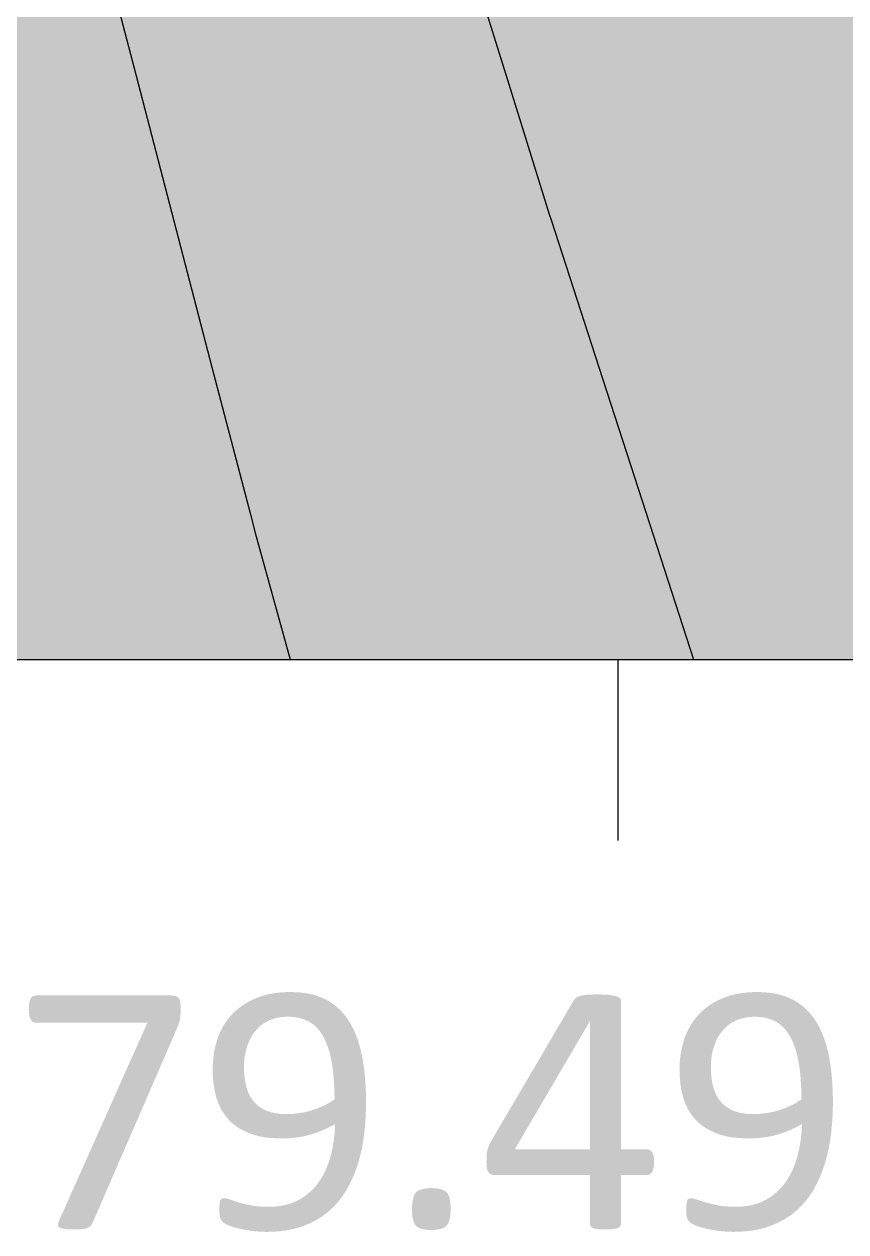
# Model space of a CAD drawing. Header units: inches. Extents: x 79.49066 to 79.49309, y 16.68944 to 16.6915.
# Drawn here: x 79.4925199 to 79.4926307, y 16.6894418 to 16.6896047 of the extents above; entities that cross this region are included whole.
import ezdxf

# ---------------------------------------------------------------- set-up
doc = ezdxf.new("R2010")
doc.units = ezdxf.units.IN
doc.header["$MEASUREMENT"] = 0
doc.layers.add('Contours_csv_excel_file_grd', color=7, linetype='CONTINUOUS')
doc.layers.add('GSLAYER', color=7, linetype='CONTINUOUS')

msp = doc.modelspace()

# ---------------------------------------------------------------- hatches: boundary and pattern name
at = {"layer": 'Contours_csv_excel_file_grd', "true_color": 0x141414}
msp.add_hatch(color=250, dxfattribs=at).paths.add_polyline_path([(79.49255574, 16.689519), (79.49255104, 16.6895361), (79.49255035, 16.68953874), (79.49254519, 16.68955847), (79.49254005, 16.68957821), (79.49253679, 16.68959073), (79.49253491, 16.68959795), (79.49253122, 16.68961207), (79.49252983, 16.68961769), (79.4925249, 16.68963742), (79.49251993, 16.68965716), (79.4925149, 16.6896769), (79.49251155, 16.68968978), (79.49251139, 16.6896904), (79.49250988, 16.68969664), (79.49250496, 16.68971637), (79.49249995, 16.68973611), (79.49249482, 16.68975585), (79.49249157, 16.68976803), (79.49248969, 16.68977559), (79.49248726, 16.68978509), (79.49248464, 16.68979532), (79.49247945, 16.68981506), (79.4924741, 16.6898348), (79.49247174, 16.68984324), (79.49246882, 16.68985454), (79.49246399, 16.68987274), (79.49246358, 16.68987427), (79.49245819, 16.68989401), (79.49245263, 16.68991375), (79.49245191, 16.68991632), (79.49244751, 16.68993348), (79.49244319, 16.68995084), (79.4924426, 16.68995322), (79.49243839, 16.68997296), (79.49243666, 16.6899927), (79.49244005, 16.69001243), (79.49244492, 16.69002575), (79.49244727, 16.69003217), (79.49245191, 16.69004319), (79.49245564, 16.69005191), (79.49246191, 16.69006613), (79.49246434, 16.69007165), (79.49247174, 16.69008972), (79.49247248, 16.69009138), (79.4924811, 16.69011112), (79.49248209, 16.69011353), (79.49248923, 16.69013086), (79.49249157, 16.69013665), (79.49249887, 16.6901506), (79.49251139, 16.6901699), (79.49251177, 16.69017033), (79.4925183, 16.69017626), (79.49253122, 16.69018797), (79.49253407, 16.69019007), (79.49255104, 16.69020127), (79.49255316, 16.69020249), (79.49256591, 16.69020981), (79.49257087, 16.69021265), (79.49258172, 16.69021841), (79.4925907, 16.69022317), (79.49260174, 16.69022955), (79.49260779, 16.69023305), (79.49261052, 16.69023463), (79.49262941, 16.69024668), (79.49263035, 16.69024728), (79.4926334, 16.69024928), (79.49264994, 16.69025936), (79.49265017, 16.6902595), (79.49266578, 16.69026902), (79.49266951, 16.6902712), (79.49267, 16.69027148), (79.49267, 16.69028216), (79.49267, 16.69028876), (79.49267, 16.69029281), (79.49267, 16.69030349), (79.49267, 16.69030849), (79.49267, 16.69031469), (79.49265892, 16.69030849), (79.49265017, 16.69030349), (79.49263035, 16.69029281), (79.49262249, 16.69028876), (79.49261052, 16.69028216), (79.49259121, 16.69027148), (79.4925907, 16.6902712), (79.49258699, 16.69026902), (79.49257111, 16.6902595), (79.49257087, 16.69025936), (79.49255521, 16.69024928), (79.492552, 16.69024728), (79.49255104, 16.69024668), (79.49253352, 16.69023463), (79.49253122, 16.69023305), (79.49252661, 16.69022955), (79.4925179, 16.69022317), (79.49251139, 16.69021841), (79.49250392, 16.69021265), (79.49250023, 16.69020981), (79.49249157, 16.69020249), (79.49249025, 16.69020127), (79.49247818, 16.69019007), (79.4924772, 16.69018797), (79.49247174, 16.69017626), (79.49247023, 16.69017033), (79.49247012, 16.6901699), (79.49246495, 16.6901506), (79.49246042, 16.69013665), (79.49245853, 16.69013086), (79.49245191, 16.69011353), (79.49245109, 16.69011112), (79.49244351, 16.69009138), (79.49244277, 16.69008972), (79.49243474, 16.69007165), (79.49243209, 16.69006613), (79.49242566, 16.69005191), (79.49242121, 16.69004319), (79.49241558, 16.69003217), (79.49241226, 16.69002575), (79.49240582, 16.69001243), (79.4924023, 16.6899927), (79.49240685, 16.68997296), (79.49241168, 16.68995322), (79.49241226, 16.68995084), (79.49241713, 16.68993348), (79.49242161, 16.68991632), (79.49242228, 16.68991375), (79.49242713, 16.68989401), (79.49243175, 16.68987427), (79.49243209, 16.68987274), (79.49243654, 16.68985454), (79.49243917, 16.68984324), (79.49244114, 16.6898348), (79.49244554, 16.68981506), (79.49244979, 16.68979532), (79.49245191, 16.68978509), (79.49245405, 16.68977559), (79.49245568, 16.68976803), (79.49245831, 16.68975585), (79.49246244, 16.68973611), (79.49246647, 16.68971637), (79.49247041, 16.68969664), (79.49247162, 16.6896904), (79.49247174, 16.68968978), (79.49247441, 16.6896769), (79.4924784, 16.68965716), (79.49248234, 16.68963742), (79.49248625, 16.68961769), (79.49248736, 16.68961207), (79.49249015, 16.68959795), (79.49249157, 16.68959073), (79.49249416, 16.68957821), (79.49249826, 16.68955847), (79.49250239, 16.68953874), (79.49250296, 16.6895361), (79.49250659, 16.689519)])
at = {"layer": 'Contours_csv_excel_file_grd', "true_color": 0x101010}
msp.add_hatch(color=250, dxfattribs=at).paths.add_polyline_path([(79.49261017, 16.689519), (79.49260463, 16.6895361), (79.49260378, 16.68953874), (79.49259739, 16.68955847), (79.49259099, 16.68957821), (79.4925907, 16.68957911), (79.49258485, 16.68959795), (79.49258045, 16.68961207), (79.4925787, 16.68961769), (79.4925725, 16.68963742), (79.49257087, 16.68964254), (79.49256648, 16.68965716), (79.49256047, 16.6896769), (79.4925563, 16.6896904), (79.49255438, 16.68969664), (79.49255104, 16.68970724), (79.49254835, 16.68971637), (79.49254241, 16.68973611), (79.49253637, 16.68975585), (79.49253255, 16.68976803), (79.49253122, 16.68977229), (79.49253025, 16.68977559), (79.49252437, 16.68979532), (79.49251837, 16.68981506), (79.49251225, 16.6898348), (79.49251139, 16.68983753), (79.49250973, 16.68984324), (79.49250644, 16.68985454), (79.49250065, 16.68987427), (79.49249487, 16.68989401), (79.49249157, 16.68990573), (79.49248944, 16.68991375), (79.49248881, 16.68991632), (79.49248463, 16.68993348), (79.49248055, 16.68995322), (79.49247793, 16.68997296), (79.4924777, 16.6899927), (79.49248045, 16.69001243), (79.49248576, 16.69003217), (79.49248958, 16.69004319), (79.49249157, 16.6900489), (79.49249265, 16.69005191), (79.49250103, 16.69007165), (79.49250921, 16.69008972), (79.49250996, 16.69009138), (79.49251139, 16.69009435), (79.49252079, 16.69011112), (79.49253122, 16.69012739), (79.49253391, 16.69013086), (79.49253934, 16.69013665), (79.49255104, 16.69014915), (79.4925527, 16.6901506), (79.49257087, 16.69016389), (79.49258099, 16.6901699), (79.49258171, 16.69017033), (79.4925907, 16.69017508), (79.49261052, 16.69018402), (79.49261731, 16.69018797), (79.49262092, 16.69019007), (79.49263035, 16.69019654), (79.49263688, 16.69020127), (79.49264867, 16.69020981), (79.49265017, 16.69021092), (79.49265271, 16.69021265), (79.49266822, 16.69022317), (79.49267, 16.69022438), (79.49267, 16.69022955), (79.49267, 16.69023463), (79.49267, 16.69024728), (79.49267, 16.69024928), (79.49267, 16.6902595), (79.49267, 16.69026902), (79.49267, 16.69027148), (79.49266578, 16.69026902), (79.49265017, 16.6902595), (79.4926334, 16.69024928), (79.49263035, 16.69024728), (79.49261052, 16.69023463), (79.49260174, 16.69022955), (79.49259279, 16.69022438), (79.4925907, 16.69022317), (79.49257087, 16.69021265), (79.49256786, 16.69021092), (79.49256591, 16.69020981), (79.49255104, 16.69020127), (79.49254387, 16.69019654), (79.49253407, 16.69019007), (79.49253122, 16.69018797), (79.49252687, 16.69018402), (79.49251701, 16.69017508), (79.49251177, 16.69017033), (79.49251139, 16.6901699), (79.49250749, 16.69016389), (79.49249887, 16.6901506), (79.49249812, 16.69014915), (79.49249157, 16.69013665), (79.49248923, 16.69013086), (79.4924878, 16.69012739), (79.4924811, 16.69011112), (79.49247378, 16.69009435), (79.49247248, 16.69009138), (79.49247174, 16.69008972), (79.49246434, 16.69007165), (79.49245564, 16.69005191), (79.49245436, 16.6900489), (79.49245191, 16.69004319), (79.49244727, 16.69003217), (79.49244005, 16.69001243), (79.49243666, 16.6899927), (79.49243839, 16.68997296), (79.4924426, 16.68995322), (79.49244751, 16.68993348), (79.49245191, 16.68991632), (79.49245263, 16.68991375), (79.49245489, 16.68990573), (79.49245819, 16.68989401), (79.49246358, 16.68987427), (79.49246882, 16.68985454), (79.49247174, 16.68984324), (79.49247334, 16.68983753), (79.4924741, 16.6898348), (79.49247945, 16.68981506), (79.49248464, 16.68979532), (79.49248969, 16.68977559), (79.49249051, 16.68977229), (79.49249157, 16.68976803), (79.49249482, 16.68975585), (79.49249995, 16.68973611), (79.49250496, 16.68971637), (79.49250723, 16.68970724), (79.49250988, 16.68969664), (79.49251139, 16.6896904), (79.4925149, 16.6896769), (79.49251993, 16.68965716), (79.49252361, 16.68964254), (79.4925249, 16.68963742), (79.49252983, 16.68961769), (79.49253122, 16.68961207), (79.49253491, 16.68959795), (79.49253981, 16.68957911), (79.49254005, 16.68957821), (79.49254519, 16.68955847), (79.49255035, 16.68953874), (79.49255104, 16.6895361), (79.49255574, 16.689519)])
at = {"layer": 'Contours_csv_excel_file_grd', "true_color": 0x0d0d0d}
msp.add_hatch(color=28, dxfattribs=at).paths.add_polyline_path([(79.49267, 16.689519), (79.49267, 16.68952371), (79.49266426, 16.68953874), (79.49265668, 16.68955847), (79.49265017, 16.68957532), (79.49264911, 16.68957821), (79.49264878, 16.68957911), (79.4926418, 16.68959795), (79.49263443, 16.68961769), (79.49263035, 16.68962848), (79.49262715, 16.68963742), (79.49262529, 16.68964254), (79.49262, 16.68965716), (79.49261276, 16.6896769), (79.49261052, 16.68968292), (79.49260571, 16.68969664), (79.49260193, 16.68970724), (79.49259868, 16.68971637), (79.49259152, 16.68973611), (79.4925907, 16.68973836), (79.49258465, 16.68975585), (79.49257889, 16.68977229), (79.49257773, 16.68977559), (79.49257087, 16.68979485), (79.49257071, 16.68979532), (79.4925641, 16.68981506), (79.49255744, 16.6898348), (79.49255652, 16.68983753), (79.49255104, 16.68985378), (79.49255081, 16.68985454), (79.49254475, 16.68987427), (79.49253892, 16.68989401), (79.49253572, 16.68990573), (79.49253352, 16.68991375), (79.49253122, 16.68992362), (79.49252903, 16.68993348), (79.49252576, 16.68995322), (79.49252401, 16.68997296), (79.49252426, 16.6899927), (79.49252674, 16.69001243), (79.49253122, 16.69003141), (79.49253141, 16.69003217), (79.49253739, 16.6900489), (79.49253847, 16.69005191), (79.49254753, 16.69007165), (79.49255104, 16.69007787), (79.49255945, 16.69009138), (79.49256176, 16.69009435), (79.49257087, 16.69010607), (79.49257527, 16.69011112), (79.4925907, 16.69012539), (79.49259311, 16.69012739), (79.49259731, 16.69013086), (79.49261052, 16.69013999), (79.49262465, 16.69014915), (79.49262688, 16.6901506), (79.49263035, 16.69015263), (79.49264886, 16.69016389), (79.49265017, 16.69016469), (79.49265955, 16.69017033), (79.49266718, 16.69017508), (79.49267, 16.69017684), (79.49267, 16.69018402), (79.49267, 16.69019007), (79.49267, 16.69019654), (79.49267, 16.69020981), (79.49267, 16.69021092), (79.49267, 16.69022438), (79.49265017, 16.69021092), (79.49264867, 16.69020981), (79.49263035, 16.69019654), (79.49262092, 16.69019007), (79.49261052, 16.69018402), (79.49259459, 16.69017684), (79.4925907, 16.69017508), (79.49258171, 16.69017033), (79.49257221, 16.69016469), (79.49257087, 16.69016389), (79.49255549, 16.69015263), (79.4925527, 16.6901506), (79.49255104, 16.69014915), (79.49254246, 16.69013999), (79.49253391, 16.69013086), (79.49253122, 16.69012739), (79.49252994, 16.69012539), (79.49252079, 16.69011112), (79.49251796, 16.69010607), (79.49251139, 16.69009435), (79.49250996, 16.69009138), (79.49250384, 16.69007787), (79.49250103, 16.69007165), (79.49249265, 16.69005191), (79.49249157, 16.6900489), (79.49248576, 16.69003217), (79.49248556, 16.69003141), (79.49248045, 16.69001243), (79.4924777, 16.6899927), (79.49247793, 16.68997296), (79.49248055, 16.68995322), (79.49248463, 16.68993348), (79.49248703, 16.68992362), (79.49248944, 16.68991375), (79.49249157, 16.68990573), (79.49249487, 16.68989401), (79.49250065, 16.68987427), (79.49250644, 16.68985454), (79.49250666, 16.68985378), (79.49251139, 16.68983753), (79.49251225, 16.6898348), (79.49251837, 16.68981506), (79.49252437, 16.68979532), (79.49252451, 16.68979485), (79.49253025, 16.68977559), (79.49253122, 16.68977229), (79.49253637, 16.68975585), (79.49254173, 16.68973836), (79.49254241, 16.68973611), (79.49254835, 16.68971637), (79.49255104, 16.68970724), (79.49255438, 16.68969664), (79.49255861, 16.68968292), (79.49256047, 16.6896769), (79.49256648, 16.68965716), (79.49257087, 16.68964254), (79.4925725, 16.68963742), (79.49257531, 16.68962848), (79.4925787, 16.68961769), (79.49258485, 16.68959795), (79.4925907, 16.68957911), (79.49259099, 16.68957821), (79.49259193, 16.68957532), (79.49259739, 16.68955847), (79.49260378, 16.68953874), (79.49260864, 16.68952371), (79.49261017, 16.689519)])
at = {"layer": 'GSLAYER', "true_color": 0x000000}
for points in [[(79.49254076, 16.68946999), (79.49254077, 16.68947002), (79.49254078, 16.68947007), (79.49254079, 16.68947012), (79.49254083, 16.68947027), (79.49254086, 16.68947039), (79.49254087, 16.68947048), (79.49254091, 16.68947075), (79.49254095, 16.68947106), (79.49254095, 16.68947108), (79.49254097, 16.68947143), (79.49254099, 16.68947184), (79.49254099, 16.68947186), (79.49254097, 16.68947227), (79.49254097, 16.68947235), (79.49254093, 16.68947264), (79.49254092, 16.68947274), (79.49254086, 16.68947295), (79.49254083, 16.68947305), (79.49254075, 16.68947321), (79.49254071, 16.6894733), (79.49254061, 16.68947341), (79.49254055, 16.68947348), (79.4925404, 16.68947355), (79.49254032, 16.68947359), (79.49254009, 16.68947364), (79.49254004, 16.68947364), (79.49253973, 16.68947366), (79.49252141, 16.68947366), (79.49252127, 16.68947364), (79.4925212, 16.68947364), (79.4925211, 16.68947359), (79.49252102, 16.68947355), (79.49252094, 16.68947348), (79.49252086, 16.68947341), (79.49252078, 16.6894733), (79.49252073, 16.68947321), (79.49252066, 16.68947305), (79.49252062, 16.68947295), (79.49252057, 16.68947274), (79.49252055, 16.68947264), (79.49252051, 16.68947235), (79.4925205, 16.68947227), (79.49252049, 16.68947186), (79.49252048, 16.68947184), (79.4925205, 16.68947143), (79.49252054, 16.68947108), (79.49252054, 16.68947106), (79.49252061, 16.68947075), (79.49252072, 16.68947048), (79.49252077, 16.68947039), (79.49252085, 16.68947027), (79.492521, 16.68947012), (79.49252109, 16.68947007), (79.49252119, 16.68947002), (79.49252141, 16.68946999)], [(79.49256327, 16.6894708), (79.49256312, 16.68947099), (79.49256299, 16.68947116), (79.49256282, 16.68947134), (79.49256252, 16.68947167), (79.49256249, 16.6894717), (79.49256218, 16.68947198), (79.49256196, 16.68947219), (79.49256184, 16.68947228), (79.49256148, 16.68947255), (79.49256137, 16.68947263), (79.49256108, 16.68947281), (79.49256074, 16.68947302), (79.49256067, 16.68947305), (79.49256021, 16.68947327), (79.49256005, 16.68947335), (79.49255973, 16.68947347), (79.49255932, 16.68947363), (79.49255925, 16.68947365), (79.49255872, 16.68947379), (79.49255853, 16.68947384), (79.49255817, 16.68947391), (79.49255769, 16.689474), (79.49255764, 16.689474), (79.492557, 16.68947407), (79.49255679, 16.68947409), (79.49255624, 16.68947411), (79.49255583, 16.68947412), (79.49255515, 16.68947411), (79.49255486, 16.68947409), (79.4925545, 16.68947407), (79.49255387, 16.689474), (79.49255383, 16.689474), (79.49255326, 16.68947391), (79.49255293, 16.68947384), (79.49255267, 16.68947379), (79.49255212, 16.68947365), (79.49255205, 16.68947363), (79.49255158, 16.68947347), (79.49255127, 16.68947335), (79.49255107, 16.68947327), (79.49255058, 16.68947305), (79.49255052, 16.68947302), (79.49255012, 16.68947281), (79.49254981, 16.68947263), (79.49254968, 16.68947255), (79.49254926, 16.68947228), (79.49254914, 16.68947219), (79.49254886, 16.68947198), (79.49254852, 16.6894717), (79.49254848, 16.68947167), (79.49254812, 16.68947134), (79.49254795, 16.68947116), (79.49254779, 16.68947099), (79.49254763, 16.6894708)], [(79.49260039, 16.68947014), (79.49260039, 16.68947296), (79.49260038, 16.68947306), (79.49260038, 16.68947306), (79.49260034, 16.68947316), (79.49260027, 16.68947324), (79.49260019, 16.68947333), (79.49260009, 16.6894734), (79.49259995, 16.68947348), (79.4925998, 16.68947353), (79.49259962, 16.68947359), (79.49259938, 16.68947364), (79.49259919, 16.68947368), (79.49259886, 16.68947372), (79.49259864, 16.68947375), (79.49259829, 16.68947377), (79.49259798, 16.68947379), (79.49259722, 16.68947381), (79.49259668, 16.68947379), (79.49259593, 16.68947377), (79.49259569, 16.68947375), (79.49259543, 16.68947372), (79.49259521, 16.68947368), (79.49259501, 16.68947364), (79.49259486, 16.68947359), (79.49259468, 16.68947353), (79.49259457, 16.68947348), (79.49259441, 16.6894734), (79.49259433, 16.68947333), (79.4925942, 16.68947324), (79.49259414, 16.68947316), (79.49259405, 16.68947306), (79.49259405, 16.68947306), (79.49259399, 16.68947296), (79.49259234, 16.68947014)], [(79.49262626, 16.6894708), (79.49262611, 16.68947099), (79.49262598, 16.68947116), (79.49262582, 16.68947134), (79.49262552, 16.68947167), (79.49262549, 16.6894717), (79.49262518, 16.68947198), (79.49262495, 16.68947219), (79.49262484, 16.68947228), (79.49262447, 16.68947255), (79.49262437, 16.68947263), (79.49262407, 16.68947281), (79.49262373, 16.68947302), (79.49262366, 16.68947305), (79.49262321, 16.68947327), (79.49262305, 16.68947335), (79.49262272, 16.68947347), (79.49262231, 16.68947363), (79.49262224, 16.68947365), (79.49262171, 16.68947379), (79.49262153, 16.68947384), (79.49262116, 16.68947391), (79.49262068, 16.689474), (79.49262064, 16.689474), (79.49262, 16.68947407), (79.49261978, 16.68947409), (79.49261924, 16.68947411), (79.49261883, 16.68947412), (79.49261815, 16.68947411), (79.49261785, 16.68947409), (79.49261749, 16.68947407), (79.49261686, 16.689474), (79.49261683, 16.689474), (79.49261625, 16.68947391), (79.49261592, 16.68947384), (79.49261567, 16.68947379), (79.49261511, 16.68947365), (79.49261505, 16.68947363), (79.49261458, 16.68947347), (79.49261426, 16.68947335), (79.49261407, 16.68947327), (79.49261358, 16.68947305), (79.49261351, 16.68947302), (79.49261311, 16.68947281), (79.49261281, 16.68947263), (79.49261267, 16.68947255), (79.49261225, 16.68947228), (79.49261214, 16.68947219), (79.49261185, 16.68947198), (79.49261151, 16.6894717), (79.49261147, 16.68947167), (79.49261112, 16.68947134), (79.49261095, 16.68947116), (79.49261079, 16.68947099), (79.49261062, 16.6894708)], [(79.49252709, 16.6894421), (79.49252763, 16.68944212), (79.49252789, 16.68944215), (79.49252803, 16.68944217), (79.49252829, 16.68944225), (79.49252834, 16.68944226), (79.49252859, 16.68944238), (79.4925286, 16.68944239), (79.4925287, 16.68944247), (79.49252881, 16.68944255), (79.49252881, 16.68944256), (79.49252889, 16.68944266), (79.49252897, 16.68944276), (79.49252898, 16.68944277), (79.49252911, 16.68944302), (79.49252911, 16.68944303), (79.49252924, 16.68944332), (79.49254043, 16.68946912), (79.49254069, 16.68946976), (79.49254076, 16.68946999), (79.49253649, 16.68946999), (79.49253639, 16.68946976), (79.4925361, 16.68946912), (79.49252459, 16.68944332), (79.49252448, 16.68944303), (79.49252448, 16.68944302), (79.49252442, 16.68944277), (79.49252442, 16.68944276), (79.49252442, 16.68944266), (79.49252445, 16.68944256), (79.49252446, 16.68944255), (79.49252451, 16.68944247), (79.4925246, 16.68944239), (79.4925246, 16.68944238), (79.49252484, 16.68944226), (79.49252487, 16.68944225), (79.49252519, 16.68944217), (79.49252527, 16.68944215), (79.49252564, 16.68944212), (79.49252582, 16.6894421), (79.49252656, 16.68944208)], [(79.49255527, 16.68945765), (79.4925545, 16.68945768), (79.4925544, 16.68945769), (79.4925538, 16.68945776), (79.49255316, 16.68945791), (79.49255258, 16.6894581), (79.49255206, 16.68945835), (79.49255198, 16.6894584), (79.49255159, 16.68945865), (79.49255117, 16.68945899), (79.49255101, 16.68945916), (79.4925508, 16.68945938), (79.49255049, 16.68945981), (79.49255039, 16.68945998), (79.49255022, 16.68946029), (79.49255, 16.68946082), (79.49254999, 16.68946085), (79.49254982, 16.68946139), (79.49254974, 16.68946176), (79.49254969, 16.689462), (79.49254959, 16.68946265), (79.49254959, 16.68946271), (79.49254954, 16.68946332), (79.49254953, 16.6894637), (79.49254952, 16.68946402), (79.49254954, 16.68946466), (79.49254955, 16.68946473), (79.4925496, 16.68946529), (79.49254968, 16.68946574), (79.49254971, 16.68946591), (79.49254986, 16.68946652), (79.49254992, 16.68946672), (79.49255005, 16.68946711), (79.49255029, 16.68946767), (79.49255029, 16.68946767), (79.49255055, 16.68946814), (79.49255058, 16.6894682), (79.49255084, 16.68946859), (79.49255091, 16.68946869), (79.49255119, 16.68946902), (79.4925513, 16.68946915), (79.49255161, 16.68946944), (79.49255173, 16.68946956), (79.49255213, 16.68946985), (79.49255221, 16.68946992), (79.49255275, 16.68947022), (79.4925528, 16.68947025), (79.49255334, 16.68947047), (79.49255388, 16.68947062), (79.49255398, 16.68947065), (79.49255468, 16.68947076), (79.49255544, 16.6894708), (79.49254763, 16.6894708), (79.4925476, 16.68947076), (79.4925475, 16.68947065), (79.49254748, 16.68947062), (79.49254737, 16.68947047), (79.49254719, 16.68947025), (79.49254718, 16.68947022), (79.49254696, 16.68946992), (79.49254692, 16.68946985), (79.49254674, 16.68946956), (79.49254667, 16.68946944), (79.49254652, 16.68946915), (79.49254645, 16.68946902), (79.49254629, 16.68946869), (79.49254624, 16.68946859), (79.49254608, 16.6894682), (79.49254606, 16.68946814), (79.4925459, 16.68946767), (79.4925459, 16.68946767), (79.49254574, 16.68946711), (79.49254563, 16.68946672), (79.49254559, 16.68946652), (79.49254547, 16.68946591), (79.49254544, 16.68946574), (79.49254539, 16.68946529), (79.49254533, 16.68946473), (79.49254532, 16.68946466), (79.4925453, 16.68946402), (79.49254529, 16.6894637), (79.4925453, 16.68946332), (79.49254532, 16.68946271), (79.49254533, 16.68946265), (79.49254539, 16.689462), (79.49254541, 16.68946176), (79.49254547, 16.68946139), (79.49254556, 16.68946085), (79.49254556, 16.68946082), (79.49254569, 16.68946029), (79.49254576, 16.68945998), (79.49254582, 16.68945981), (79.49254597, 16.68945938), (79.49254604, 16.68945916), (79.49254612, 16.68945899), (79.49254628, 16.68945865), (79.49254639, 16.6894584), (79.49254642, 16.68945835), (79.49254657, 16.6894581), (79.49254669, 16.68945791), (79.49254677, 16.68945776), (79.49254682, 16.68945769), (79.49254683, 16.68945768), (79.49254685, 16.68945765)], [(79.49256595, 16.68945765), (79.49256595, 16.68945769), (79.49256596, 16.68945779), (79.49256596, 16.68945796), (79.49256597, 16.68945816), (79.49256597, 16.6894582), (79.49256598, 16.68945849), (79.49256598, 16.68945883), (79.49256599, 16.68945918), (79.49256599, 16.68945922), (79.49256598, 16.68945964), (79.49256598, 16.68946025), (79.49256594, 16.68946114), (79.49256594, 16.68946129), (79.49256587, 16.68946231), (79.49256585, 16.68946251), (79.49256578, 16.6894633), (79.49256572, 16.68946376), (79.49256566, 16.68946426), (79.49256556, 16.68946488), (79.49256551, 16.68946519), (79.49256536, 16.68946589), (79.49256532, 16.68946608), (79.49256513, 16.6894668), (79.4925651, 16.68946693), (79.49256489, 16.68946761), (79.49256485, 16.68946775), (79.49256463, 16.68946832), (79.49256455, 16.68946852), (79.49256437, 16.68946893), (79.49256422, 16.68946925), (79.49256411, 16.68946945), (79.49256399, 16.68946967), (79.49256388, 16.68946988), (79.49256385, 16.68946993), (79.49256377, 16.68947006), (79.49256367, 16.68947021), (79.49256351, 16.68947047), (79.49256344, 16.68947057), (79.49256338, 16.68947065), (79.4925633, 16.68947076), (79.49256327, 16.6894708), (79.49255544, 16.6894708), (79.49255619, 16.68947076), (79.49255688, 16.68947065), (79.49255717, 16.68947057), (79.49255754, 16.68947047), (79.49255814, 16.68947021), (79.49255843, 16.68947006), (79.49255861, 16.68946993), (79.4925587, 16.68946988), (79.49255896, 16.68946967), (79.49255922, 16.68946945), (79.4925594, 16.68946925), (79.49255969, 16.68946893), (79.49255997, 16.68946852), (79.49256011, 16.68946832), (79.49256041, 16.68946775), (79.49256049, 16.68946761), (79.49256076, 16.68946693), (79.49256081, 16.6894668), (79.49256104, 16.68946608), (79.49256109, 16.68946589), (79.49256125, 16.68946519), (79.49256132, 16.68946488), (79.49256142, 16.68946426), (79.4925615, 16.68946376), (79.49256155, 16.6894633), (79.49256163, 16.68946251), (79.49256164, 16.68946231), (79.4925617, 16.68946129), (79.49256171, 16.68946114), (79.49256173, 16.68946025), (79.49256174, 16.68945964), (79.49256109, 16.68945922), (79.49256103, 16.68945918), (79.49256038, 16.68945883), (79.49255962, 16.68945849), (79.4925588, 16.6894582), (79.49255866, 16.68945816), (79.49255794, 16.68945796), (79.49255707, 16.68945779), (79.49255618, 16.68945769), (79.49255527, 16.68945765)], [(79.49258606, 16.68945289), (79.49258617, 16.68945308), (79.49258633, 16.68945336), (79.49258668, 16.68945396), (79.49259616, 16.68947014), (79.49259234, 16.68947014), (79.49258284, 16.68945396), (79.49258255, 16.68945336), (79.49258245, 16.68945308), (79.49258239, 16.68945289)], [(79.49260039, 16.68945289), (79.49260039, 16.68947014), (79.49259621, 16.68947014), (79.49259621, 16.68945289)], [(79.49261827, 16.68945765), (79.4926175, 16.68945768), (79.49261739, 16.68945769), (79.49261679, 16.68945776), (79.49261615, 16.68945791), (79.49261557, 16.6894581), (79.49261505, 16.68945835), (79.49261497, 16.6894584), (79.49261458, 16.68945865), (79.49261417, 16.68945899), (79.492614, 16.68945916), (79.4926138, 16.68945938), (79.49261348, 16.68945981), (79.49261339, 16.68945998), (79.49261321, 16.68946029), (79.49261299, 16.68946082), (79.49261298, 16.68946085), (79.49261282, 16.68946139), (79.49261273, 16.68946176), (79.49261268, 16.689462), (79.49261259, 16.68946265), (79.49261258, 16.68946271), (79.49261253, 16.68946332), (79.49261252, 16.6894637), (79.49261251, 16.68946402), (79.49261253, 16.68946466), (79.49261254, 16.68946473), (79.4926126, 16.68946529), (79.49261267, 16.68946574), (79.4926127, 16.68946591), (79.49261285, 16.68946652), (79.49261292, 16.68946672), (79.49261305, 16.68946711), (79.49261329, 16.68946767), (79.49261329, 16.68946767), (79.49261354, 16.68946814), (79.49261357, 16.6894682), (79.49261384, 16.68946859), (79.49261391, 16.68946869), (79.49261418, 16.68946902), (79.49261429, 16.68946915), (79.49261461, 16.68946944), (79.49261473, 16.68946956), (79.49261512, 16.68946985), (79.49261521, 16.68946992), (79.49261574, 16.68947022), (79.49261579, 16.68947025), (79.49261633, 16.68947047), (79.49261687, 16.68947062), (79.49261698, 16.68947065), (79.49261768, 16.68947076), (79.49261844, 16.6894708), (79.49261062, 16.6894708), (79.49261059, 16.68947076), (79.4926105, 16.68947065), (79.49261048, 16.68947062), (79.49261036, 16.68947047), (79.49261019, 16.68947025), (79.49261017, 16.68947022), (79.49260996, 16.68946992), (79.49260992, 16.68946985), (79.49260974, 16.68946956), (79.49260967, 16.68946944), (79.49260951, 16.68946915), (79.49260944, 16.68946902), (79.49260929, 16.68946869), (79.49260924, 16.68946859), (79.49260908, 16.6894682), (79.49260905, 16.68946814), (79.49260889, 16.68946767), (79.49260889, 16.68946767), (79.49260874, 16.68946711), (79.49260863, 16.68946672), (79.49260859, 16.68946652), (79.49260847, 16.68946591), (79.49260844, 16.68946574), (79.49260838, 16.68946529), (79.49260832, 16.68946473), (79.49260832, 16.68946466), (79.4926083, 16.68946402), (79.49260828, 16.6894637), (79.4926083, 16.68946332), (79.49260831, 16.68946271), (79.49260832, 16.68946265), (79.49260838, 16.689462), (79.4926084, 16.68946176), (79.49260846, 16.68946139), (79.49260855, 16.68946085), (79.49260856, 16.68946082), (79.49260868, 16.68946029), (79.49260876, 16.68945998), (79.49260882, 16.68945981), (79.49260896, 16.68945938), (79.49260903, 16.68945916), (79.49260911, 16.68945899), (79.49260927, 16.68945865), (79.49260938, 16.6894584), (79.49260941, 16.68945835), (79.49260956, 16.6894581), (79.49260968, 16.68945791), (79.49260977, 16.68945776), (79.49260981, 16.68945769), (79.49260982, 16.68945768), (79.49260984, 16.68945765)], [(79.49262895, 16.68945765), (79.49262895, 16.68945769), (79.49262895, 16.68945779), (79.49262896, 16.68945796), (79.49262897, 16.68945816), (79.49262897, 16.6894582), (79.49262897, 16.68945849), (79.49262898, 16.68945883), (79.49262898, 16.68945918), (79.49262898, 16.68945922), (79.49262898, 16.68945964), (79.49262897, 16.68946025), (79.49262894, 16.68946114), (79.49262893, 16.68946129), (79.49262887, 16.68946231), (79.49262885, 16.68946251), (79.49262878, 16.6894633), (79.49262872, 16.68946376), (79.49262866, 16.68946426), (79.49262855, 16.68946488), (79.4926285, 16.68946519), (79.49262836, 16.68946589), (79.49262832, 16.68946608), (79.49262813, 16.6894668), (79.4926281, 16.68946693), (79.49262788, 16.68946761), (79.49262784, 16.68946775), (79.49262762, 16.68946832), (79.49262755, 16.68946852), (79.49262736, 16.68946893), (79.49262721, 16.68946925), (79.49262711, 16.68946945), (79.49262699, 16.68946967), (79.49262688, 16.68946988), (79.49262685, 16.68946993), (79.49262677, 16.68947006), (79.49262667, 16.68947021), (79.4926265, 16.68947047), (79.49262644, 16.68947057), (79.49262637, 16.68947065), (79.49262629, 16.68947076), (79.49262626, 16.6894708), (79.49261844, 16.6894708), (79.49261918, 16.68947076), (79.49261988, 16.68947065), (79.49262016, 16.68947057), (79.49262053, 16.68947047), (79.49262114, 16.68947021), (79.49262142, 16.68947006), (79.49262161, 16.68946993), (79.4926217, 16.68946988), (79.49262196, 16.68946967), (79.49262221, 16.68946945), (79.49262239, 16.68946925), (79.49262268, 16.68946893), (79.49262296, 16.68946852), (79.4926231, 16.68946832), (79.49262341, 16.68946775), (79.49262348, 16.68946761), (79.49262376, 16.68946693), (79.49262381, 16.6894668), (79.49262403, 16.68946608), (79.49262409, 16.68946589), (79.49262425, 16.68946519), (79.49262432, 16.68946488), (79.49262442, 16.68946426), (79.4926245, 16.68946376), (79.49262455, 16.6894633), (79.49262463, 16.68946251), (79.49262464, 16.68946231), (79.4926247, 16.68946129), (79.49262471, 16.68946114), (79.49262472, 16.68946025), (79.49262473, 16.68945964), (79.49262408, 16.68945922), (79.49262402, 16.68945918), (79.49262338, 16.68945883), (79.49262261, 16.68945849), (79.49262179, 16.6894582), (79.49262165, 16.68945816), (79.49262093, 16.68945796), (79.49262006, 16.68945779), (79.49261917, 16.68945769), (79.49261827, 16.68945765)], [(79.49256587, 16.68945629), (79.49256588, 16.68945646), (79.4925659, 16.68945674), (79.49256592, 16.68945705), (79.49256593, 16.68945713), (79.49256595, 16.68945765), (79.49254685, 16.68945765), (79.49254725, 16.68945713), (79.49254732, 16.68945705), (79.4925476, 16.68945674), (79.4925479, 16.68945646), (79.4925481, 16.68945629)], [(79.49262886, 16.68945629), (79.49262887, 16.68945646), (79.49262889, 16.68945674), (79.49262892, 16.68945705), (79.49262892, 16.68945713), (79.49262895, 16.68945765), (79.49260984, 16.68945765), (79.49261025, 16.68945713), (79.49261031, 16.68945705), (79.49261059, 16.68945674), (79.4926109, 16.68945646), (79.4926111, 16.68945629)], [(79.49255573, 16.68945441), (79.49255581, 16.68945442), (79.49255635, 16.68945447), (79.49255679, 16.68945452), (79.49255698, 16.68945455), (79.49255753, 16.68945465), (79.49255779, 16.6894547), (79.49255807, 16.68945478), (79.4925586, 16.68945492), (79.49255872, 16.68945496), (79.49255911, 16.68945509), (79.49255959, 16.68945526), (79.49256014, 16.68945548), (79.49256039, 16.68945558), (79.49256065, 16.6894557), (79.49256113, 16.68945593), (79.49256115, 16.68945594), (79.49256162, 16.68945619), (79.49256181, 16.68945629), (79.4925481, 16.68945629), (79.49254823, 16.68945619), (79.49254858, 16.68945594), (79.49254859, 16.68945593), (79.49254894, 16.6894557), (79.49254916, 16.68945558), (79.49254934, 16.68945548), (79.49254982, 16.68945526), (79.49255018, 16.68945509), (79.49255055, 16.68945496), (79.49255064, 16.68945492), (79.49255113, 16.68945478), (79.49255144, 16.6894547), (79.49255164, 16.68945465), (79.49255218, 16.68945455), (79.49255242, 16.68945452), (79.49255274, 16.68945447), (79.49255333, 16.68945442), (79.49255357, 16.68945441), (79.49255459, 16.68945437)], [(79.49256161, 16.68944514), (79.49256162, 16.68944516), (79.49256166, 16.6894452), (79.49256173, 16.68944527), (79.49256182, 16.68944537), (79.49256194, 16.6894455), (79.49256208, 16.68944565), (79.49256224, 16.68944583), (79.49256225, 16.68944584), (79.49256241, 16.68944605), (79.49256259, 16.68944629), (79.49256279, 16.68944655), (79.49256283, 16.68944659), (79.49256297, 16.68944682), (79.49256316, 16.68944712), (79.49256335, 16.68944741), (79.49256336, 16.68944743), (79.49256354, 16.68944777), (79.49256374, 16.68944812), (79.49256382, 16.68944827), (79.49256392, 16.68944849), (79.49256424, 16.68944916), (79.49256429, 16.68944929), (79.4925646, 16.68945008), (79.49256462, 16.68945015), (79.49256492, 16.68945103), (79.49256493, 16.68945106), (79.49256519, 16.68945201), (79.4925652, 16.68945204), (79.49256542, 16.689453), (79.49256543, 16.68945306), (79.4925656, 16.68945402), (79.49256562, 16.68945411), (79.49256575, 16.68945505), (79.49256576, 16.68945519), (79.49256585, 16.68945609), (79.49256587, 16.68945629), (79.49256181, 16.68945629), (79.4925618, 16.68945609), (79.49256175, 16.68945519), (79.49256174, 16.68945505), (79.49256164, 16.68945411), (79.49256162, 16.68945402), (79.49256146, 16.68945306), (79.49256145, 16.689453), (79.49256123, 16.68945204), (79.49256122, 16.68945201), (79.49256093, 16.68945106), (79.49256091, 16.68945103), (79.49256056, 16.68945015), (79.49256053, 16.68945008), (79.49256012, 16.68944929), (79.49256004, 16.68944916), (79.49255962, 16.68944849), (79.49255946, 16.68944827), (79.49255935, 16.68944812), (79.49255905, 16.68944777), (79.49255873, 16.68944743), (79.49255871, 16.68944741), (79.4925584, 16.68944712), (79.49255804, 16.68944682), (79.49255774, 16.68944659), (79.49255767, 16.68944655), (79.49255728, 16.68944629), (79.49255687, 16.68944605), (79.49255643, 16.68944584), (79.49255641, 16.68944583), (79.49255598, 16.68944565), (79.49255551, 16.6894455), (79.49255501, 16.68944537), (79.49255449, 16.68944527), (79.49255396, 16.6894452), (79.4925534, 16.68944516), (79.49255282, 16.68944514)], [(79.49261872, 16.68945441), (79.4926188, 16.68945442), (79.49261935, 16.68945447), (79.49261979, 16.68945452), (79.49261997, 16.68945455), (79.49262052, 16.68945465), (79.49262079, 16.6894547), (79.49262106, 16.68945478), (79.49262159, 16.68945492), (79.49262172, 16.68945496), (79.4926221, 16.68945509), (79.49262259, 16.68945526), (79.49262314, 16.68945548), (79.49262339, 16.68945558), (79.49262364, 16.6894557), (79.49262413, 16.68945593), (79.49262415, 16.68945594), (79.49262461, 16.68945619), (79.4926248, 16.68945629), (79.4926111, 16.68945629), (79.49261122, 16.68945619), (79.49261157, 16.68945594), (79.49261159, 16.68945593), (79.49261194, 16.6894557), (79.49261215, 16.68945558), (79.49261233, 16.68945548), (79.49261281, 16.68945526), (79.49261318, 16.68945509), (79.49261355, 16.68945496), (79.49261364, 16.68945492), (79.49261412, 16.68945478), (79.49261444, 16.6894547), (79.49261464, 16.68945465), (79.49261517, 16.68945455), (79.49261542, 16.68945452), (79.49261574, 16.68945447), (79.49261633, 16.68945442), (79.49261656, 16.68945441), (79.49261759, 16.68945437)], [(79.4926246, 16.68944514), (79.49262462, 16.68944516), (79.49262466, 16.6894452), (79.49262472, 16.68944527), (79.49262481, 16.68944537), (79.49262493, 16.6894455), (79.49262507, 16.68944565), (79.49262524, 16.68944583), (79.49262524, 16.68944584), (79.49262541, 16.68944605), (79.49262559, 16.68944629), (79.49262579, 16.68944655), (79.49262582, 16.68944659), (79.49262597, 16.68944682), (79.49262616, 16.68944712), (79.49262635, 16.68944741), (79.49262636, 16.68944743), (79.49262654, 16.68944777), (79.49262673, 16.68944812), (79.49262681, 16.68944827), (79.49262692, 16.68944849), (79.49262723, 16.68944916), (79.49262728, 16.68944929), (79.4926276, 16.68945008), (79.49262762, 16.68945015), (79.49262791, 16.68945103), (79.49262792, 16.68945106), (79.49262818, 16.68945201), (79.49262819, 16.68945204), (79.49262841, 16.689453), (79.49262842, 16.68945306), (79.4926286, 16.68945402), (79.49262861, 16.68945411), (79.49262874, 16.68945505), (79.49262875, 16.68945519), (79.49262885, 16.68945609), (79.49262886, 16.68945629), (79.4926248, 16.68945629), (79.49262479, 16.68945609), (79.49262475, 16.68945519), (79.49262474, 16.68945505), (79.49262463, 16.68945411), (79.49262462, 16.68945402), (79.49262446, 16.68945306), (79.49262444, 16.689453), (79.49262422, 16.68945204), (79.49262421, 16.68945201), (79.49262392, 16.68945106), (79.49262391, 16.68945103), (79.49262355, 16.68945015), (79.49262352, 16.68945008), (79.49262312, 16.68944929), (79.49262304, 16.68944916), (79.49262262, 16.68944849), (79.49262245, 16.68944827), (79.49262234, 16.68944812), (79.49262204, 16.68944777), (79.49262173, 16.68944743), (79.49262171, 16.68944741), (79.49262139, 16.68944712), (79.49262104, 16.68944682), (79.49262073, 16.68944659), (79.49262067, 16.68944655), (79.49262027, 16.68944629), (79.49261986, 16.68944605), (79.49261943, 16.68944584), (79.49261941, 16.68944583), (79.49261897, 16.68944565), (79.4926185, 16.6894455), (79.49261801, 16.68944537), (79.49261749, 16.68944527), (79.49261695, 16.6894452), (79.49261639, 16.68944516), (79.49261582, 16.68944514)], [(79.49260394, 16.68944944), (79.49260407, 16.68944946), (79.49260414, 16.68944947), (79.49260423, 16.68944951), (79.49260432, 16.68944956), (79.49260439, 16.68944962), (79.49260448, 16.6894497), (79.49260454, 16.68944978), (79.49260462, 16.6894499), (79.49260466, 16.68945002), (79.49260472, 16.68945015), (79.49260477, 16.68945034), (79.4926048, 16.68945045), (79.49260484, 16.68945076), (79.49260484, 16.68945079), (79.49260486, 16.68945117), (79.49260485, 16.68945129), (79.49260484, 16.68945158), (79.4926048, 16.68945193), (79.49260475, 16.68945211), (79.49260472, 16.68945223), (79.49260461, 16.68945246), (79.4926046, 16.68945247), (79.49260447, 16.68945265), (79.49260431, 16.68945278), (79.49260431, 16.68945278), (79.49260413, 16.68945286), (79.49260394, 16.68945289), (79.49258239, 16.68945289), (79.49258238, 16.68945286), (79.49258236, 16.68945278), (79.49258236, 16.68945278), (79.49258234, 16.68945265), (79.4925823, 16.68945247), (79.4925823, 16.68945246), (79.49258228, 16.68945223), (79.49258226, 16.68945211), (79.49258226, 16.68945193), (79.49258225, 16.68945158), (79.49258224, 16.68945129), (79.49258224, 16.68945117), (79.49258226, 16.68945079), (79.49258226, 16.68945076), (79.49258229, 16.68945045), (79.4925823, 16.68945034), (79.49258235, 16.68945015), (79.49258239, 16.68945002), (79.49258245, 16.6894499), (79.49258252, 16.68944978), (79.4925826, 16.6894497), (79.49258268, 16.68944962), (79.49258279, 16.68944956), (79.49258287, 16.68944951), (79.49258304, 16.68944947), (79.49258308, 16.68944946), (79.49258335, 16.68944944)], [(79.49259883, 16.68944209), (79.49259929, 16.68944213), (79.49259965, 16.68944219), (79.49259994, 16.68944227), (79.49260015, 16.68944238), (79.49260029, 16.68944251), (79.49260036, 16.68944265), (79.49260039, 16.68944283), (79.49260039, 16.68944944), (79.49259621, 16.68944944), (79.49259621, 16.68944283), (79.49259623, 16.68944265), (79.4925963, 16.68944251), (79.49259642, 16.68944238), (79.49259662, 16.68944227), (79.4925969, 16.68944219), (79.49259726, 16.68944213), (79.49259771, 16.68944209), (79.49259826, 16.68944208)], [(79.49257544, 16.68944204), (79.49257545, 16.68944204), (79.49257601, 16.68944215), (79.49257603, 16.68944215), (79.49257626, 16.68944223), (79.49257628, 16.68944223), (79.49257648, 16.68944232), (79.49257649, 16.68944233), (79.49257666, 16.68944243), (79.49257668, 16.68944244), (79.49257682, 16.68944257), (79.49257684, 16.68944258), (79.49257696, 16.68944272), (79.49257697, 16.68944274), (79.49257707, 16.68944292), (79.49257709, 16.68944294), (79.49257717, 16.68944314), (79.49257718, 16.68944317), (79.49257725, 16.6894434), (79.49257726, 16.68944344), (79.49257736, 16.68944403), (79.49257737, 16.68944408), (79.4925774, 16.6894448), (79.49257741, 16.68944487), (79.49257737, 16.68944559), (79.49257737, 16.68944564), (79.49257727, 16.68944624), (79.49257727, 16.68944627), (79.4925772, 16.68944651), (79.49257719, 16.68944653), (79.4925771, 16.68944674), (79.49257709, 16.68944676), (79.49257699, 16.68944694), (79.49257698, 16.68944695), (79.49257686, 16.6894471), (79.49257685, 16.68944711), (79.4925767, 16.68944723), (79.49257669, 16.68944724), (79.49257652, 16.68944735), (79.49257651, 16.68944735), (79.49257631, 16.68944744), (79.4925763, 16.68944745), (79.49257607, 16.68944752), (79.49257606, 16.68944753), (79.49257551, 16.68944763), (79.4925755, 16.68944763), (79.49257483, 16.68944767), (79.49257415, 16.68944763), (79.49257414, 16.68944763), (79.49257358, 16.68944753), (79.49257356, 16.68944752), (79.49257333, 16.68944745), (79.49257331, 16.68944744), (79.49257311, 16.68944735), (79.4925731, 16.68944735), (79.49257293, 16.68944724), (79.49257291, 16.68944723), (79.49257277, 16.68944711), (79.49257275, 16.6894471), (79.49257263, 16.68944695), (79.49257262, 16.68944694), (79.49257252, 16.68944676), (79.4925725, 16.68944674), (79.49257242, 16.68944653), (79.49257241, 16.68944651), (79.49257234, 16.68944627), (79.49257233, 16.68944624), (79.49257223, 16.68944564), (79.49257222, 16.68944559), (79.49257219, 16.68944487), (79.49257218, 16.6894448), (79.49257222, 16.68944408), (79.49257222, 16.68944403), (79.49257232, 16.68944344), (79.49257232, 16.6894434), (79.49257239, 16.68944317), (79.4925724, 16.68944314), (79.49257249, 16.68944294), (79.4925725, 16.68944292), (79.4925726, 16.68944274), (79.49257261, 16.68944272), (79.49257273, 16.68944258), (79.49257274, 16.68944257), (79.49257288, 16.68944244), (79.4925729, 16.68944243), (79.49257307, 16.68944233), (79.49257308, 16.68944232), (79.49257328, 16.68944223), (79.49257329, 16.68944223), (79.49257352, 16.68944215), (79.49257353, 16.68944215), (79.49257408, 16.68944204), (79.49257409, 16.68944204), (79.49257476, 16.68944201)], [(79.49255354, 16.6894418), (79.49255387, 16.68944181), (79.4925545, 16.68944186), (79.49255475, 16.6894419), (79.49255511, 16.68944194), (79.49255569, 16.68944204), (79.4925557, 16.68944205), (79.49255626, 16.68944217), (79.49255648, 16.68944223), (79.4925568, 16.68944231), (79.49255716, 16.68944243), (79.49255733, 16.68944248), (79.49255773, 16.68944264), (79.49255828, 16.68944286), (79.49255832, 16.68944287), (79.49255872, 16.68944308), (79.49255896, 16.6894432), (79.49255924, 16.68944333), (79.49255978, 16.68944367), (79.49256009, 16.68944386), (79.49256042, 16.68944411), (79.49256087, 16.68944446), (79.49256111, 16.68944468), (79.49256159, 16.68944512), (79.49256161, 16.68944514), (79.49254621, 16.68944514), (79.49254621, 16.68944512), (79.49254619, 16.68944468), (79.4925462, 16.68944446), (79.49254622, 16.68944411), (79.49254626, 16.68944386), (79.4925463, 16.68944367), (79.49254644, 16.68944333), (79.49254654, 16.6894432), (79.49254665, 16.68944308), (79.49254694, 16.68944287), (79.49254697, 16.68944286), (79.49254743, 16.68944264), (79.49254787, 16.68944248), (79.49254803, 16.68944243), (79.49254844, 16.68944231), (79.49254875, 16.68944223), (79.49254902, 16.68944217), (79.49254959, 16.68944205), (79.4925496, 16.68944204), (79.49255024, 16.68944194), (79.49255052, 16.6894419), (79.49255085, 16.68944186), (79.49255141, 16.68944181), (79.49255152, 16.6894418), (79.49255255, 16.68944176)], [(79.49255282, 16.68944514), (79.49255164, 16.68944519), (79.4925511, 16.68944524), (79.49255059, 16.68944532), (79.49254965, 16.68944551), (79.49254959, 16.68944553), (79.49254885, 16.68944572), (79.49254859, 16.68944581), (79.49254796, 16.68944602), (79.49254762, 16.68944612), (79.49254752, 16.68944616), (79.49254724, 16.68944625), (79.49254719, 16.68944626), (79.49254698, 16.68944629), (79.49254687, 16.68944631), (79.49254669, 16.68944629), (79.49254659, 16.68944626), (79.49254654, 16.68944625), (79.49254642, 16.68944616), (79.4925464, 16.68944612), (79.49254633, 16.68944602), (79.49254627, 16.68944581), (79.49254626, 16.68944572), (79.49254622, 16.68944553), (79.49254622, 16.68944551), (79.49254622, 16.68944532), (79.49254621, 16.68944524), (79.49254621, 16.68944519), (79.49254621, 16.68944514)], [(79.49261653, 16.6894418), (79.49261687, 16.68944181), (79.4926175, 16.68944186), (79.49261775, 16.6894419), (79.4926181, 16.68944194), (79.49261869, 16.68944204), (79.4926187, 16.68944205), (79.49261925, 16.68944217), (79.49261947, 16.68944223), (79.4926198, 16.68944231), (79.49262015, 16.68944243), (79.49262032, 16.68944248), (79.49262072, 16.68944264), (79.49262127, 16.68944286), (79.49262131, 16.68944287), (79.49262172, 16.68944308), (79.49262196, 16.6894432), (79.49262224, 16.68944333), (79.49262278, 16.68944367), (79.49262309, 16.68944386), (79.49262341, 16.68944411), (79.49262387, 16.68944446), (79.49262411, 16.68944468), (79.49262458, 16.68944512), (79.4926246, 16.68944514), (79.4926092, 16.68944514), (79.4926092, 16.68944512), (79.49260918, 16.68944468), (79.49260919, 16.68944446), (79.49260921, 16.68944411), (79.49260926, 16.68944386), (79.49260929, 16.68944367), (79.49260944, 16.68944333), (79.49260953, 16.6894432), (79.49260964, 16.68944308), (79.49260994, 16.68944287), (79.49260996, 16.68944286), (79.49261042, 16.68944264), (79.49261087, 16.68944248), (79.49261102, 16.68944243), (79.49261143, 16.68944231), (79.49261175, 16.68944223), (79.49261202, 16.68944217), (79.49261258, 16.68944205), (79.4926126, 16.68944204), (79.49261323, 16.68944194), (79.49261352, 16.6894419), (79.49261385, 16.68944186), (79.49261441, 16.68944181), (79.49261452, 16.6894418), (79.49261555, 16.68944176)], [(79.49261582, 16.68944514), (79.49261464, 16.68944519), (79.49261409, 16.68944524), (79.49261358, 16.68944532), (79.49261265, 16.68944551), (79.49261259, 16.68944553), (79.49261184, 16.68944572), (79.49261158, 16.68944581), (79.49261095, 16.68944602), (79.49261062, 16.68944612), (79.49261051, 16.68944616), (79.49261023, 16.68944625), (79.49261019, 16.68944626), (79.49260997, 16.68944629), (79.49260986, 16.68944631), (79.49260968, 16.68944629), (79.49260959, 16.68944626), (79.49260954, 16.68944625), (79.49260942, 16.68944616), (79.4926094, 16.68944612), (79.49260933, 16.68944602), (79.49260927, 16.68944581), (79.49260925, 16.68944572), (79.49260922, 16.68944553), (79.49260922, 16.68944551), (79.49260921, 16.68944532), (79.49260921, 16.68944524), (79.4926092, 16.68944519), (79.4926092, 16.68944514)]]:
    msp.add_hatch(color=18, dxfattribs=at).paths.add_polyline_path(points)

# ---------------------------------------------------------------- linework, layer by layer
at = {"layer": 'Contours_csv_excel_file_grd', "color": 253, "true_color": 0xb3b3b3}
for points in [[(79.49253122, 16.68977229, 103.45), (79.49253637, 16.68975585, 103.45), (79.49254241, 16.68973611, 103.45), (79.49254835, 16.68971637, 103.45), (79.49255104, 16.68970724, 103.45), (79.49255438, 16.68969664, 103.45), (79.49256047, 16.6896769, 103.45), (79.49256648, 16.68965716, 103.45), (79.49257087, 16.68964254, 103.45), (79.4925725, 16.68963742, 103.45), (79.4925787, 16.68961769, 103.45), (79.49258485, 16.68959795, 103.45), (79.4925907, 16.68957911, 103.45), (79.49259099, 16.68957821, 103.45), (79.49259739, 16.68955847, 103.45), (79.49260378, 16.68953874, 103.45), (79.49261017, 16.689519, 103.45)], [(79.49249157, 16.68976803, 103.54), (79.49249482, 16.68975585, 103.54), (79.49249995, 16.68973611, 103.54), (79.49250496, 16.68971637, 103.54), (79.49250988, 16.68969664, 103.54), (79.49251139, 16.6896904, 103.54), (79.4925149, 16.6896769, 103.54), (79.49251993, 16.68965716, 103.54), (79.4925249, 16.68963742, 103.54), (79.49252983, 16.68961769, 103.54), (79.49253122, 16.68961207, 103.54), (79.49253491, 16.68959795, 103.54), (79.49254005, 16.68957821, 103.54), (79.49254519, 16.68955847, 103.54), (79.49255035, 16.68953874, 103.54), (79.49255104, 16.6895361, 103.54), (79.49255574, 16.689519, 103.54)]]:
    msp.add_polyline3d(points, dxfattribs=at)
at = {"layer": 'GSLAYER', "color": 18, "true_color": 0x000000, "flags": 128}
for points in [[(79.490846, 16.689519), (79.49267, 16.689519)], [(79.4926, 16.68949458), (79.4926, 16.689519)]]:
    msp.add_lwpolyline(points, dxfattribs=at)

doc.saveas('drawing.dxf')
